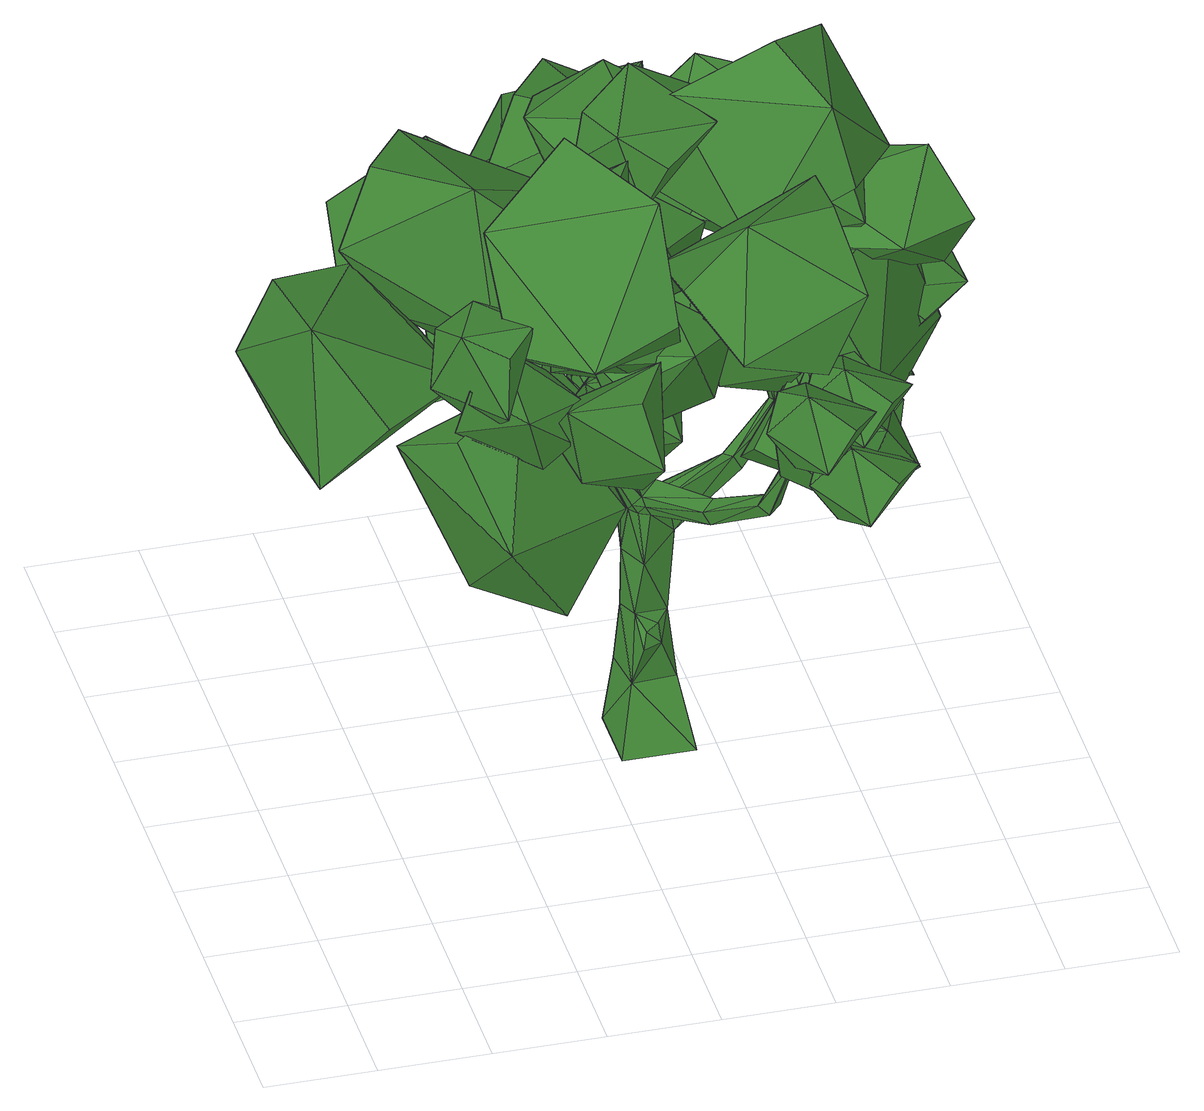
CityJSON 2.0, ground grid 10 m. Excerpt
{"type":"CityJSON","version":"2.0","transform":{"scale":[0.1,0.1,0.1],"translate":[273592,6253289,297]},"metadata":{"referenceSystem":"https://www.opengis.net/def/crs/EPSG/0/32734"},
"CityObjects":{
"tree1":{"type":"SolitaryVegetationObject","attributes":{"height":2.3,"width":0.19,"group":"standard","type":"broadleaf","footprint":[263560.57,6242782.78],"ground_height":16.67},"geometry":[{"type":"MultiSurface","lod":"2","boundaries":[[[0,1,2]],[[3,4,5]],[[0,6,7]],[[8,9,6]],[[9,10,11]],[[3,12,13]],[[2,8,0]],[[14,15,8]],[[15,16,10]],[[17,18,19]],[[2,20,14]],[[20,21,14]],[[22,16,21]],[[23,24,25]],[[7,20,1]],[[22,26,9]],[[9,23,22]],[[11,27,23]],[[28,29,30]],[[25,31,32]],[[33,34,35]],[[5,36,37]],[[38,39,40]],[[34,41,35]],[[28,38,34]],[[31,41,29]],[[39,42,43]],[[41,44,29]],[[29,39,30]],[[41,40,45]],[[46,42,47]],[[40,47,45]],[[39,46,40]],[[44,47,42]],[[48,49,50]],[[11,48,51]],[[11,12,3]],[[10,13,48]],[[52,53,54]],[[51,50,55]],[[12,55,52]],[[12,49,13]],[[56,57,58]],[[52,59,49]],[[49,56,50]],[[55,56,53]],[[60,57,61]],[[53,58,60]],[[53,61,54]],[[54,57,59]],[[62,63,64]],[[19,65,66]],[[67,65,62]],[[17,62,68]],[[10,17,32]],[[10,66,67]],[[16,19,66]],[[32,19,25]],[[64,69,70]],[[68,71,18]],[[18,63,65]],[[68,64,72]],[[70,73,74]],[[72,75,71]],[[63,75,69]],[[64,76,72]],[[73,77,74]],[[76,78,75]],[[75,73,69]],[[76,74,77]],[[79,80,81]],[[22,81,80]],[[9,79,6]],[[20,79,81]],[[82,83,84]],[[33,85,86]],[[33,28,34]],[[87,32,31]],[[33,36,88]],[[86,82,84]],[[27,37,82]],[[89,90,91]],[[82,92,93]],[[84,89,36]],[[37,89,92]],[[94,91,90]],[[89,95,92]],[[83,94,90]],[[93,95,94]],[[86,24,27]],[[86,85,24]],[[85,25,24]],[[5,87,88]],[[5,4,87]],[[4,32,87]],[[0,7,1]],[[0,8,6]],[[8,15,9]],[[9,15,10]],[[13,32,4]],[[4,3,13]],[[2,14,8]],[[14,21,15]],[[15,21,16]],[[17,68,18]],[[2,1,20]],[[20,22,21]],[[22,23,16]],[[25,16,23]],[[23,27,24]],[[7,6,20]],[[22,80,26]],[[9,11,23]],[[11,3,27]],[[28,31,29]],[[25,35,31]],[[35,25,85]],[[85,33,35]],[[37,3,5]],[[5,88,36]],[[38,30,39]],[[34,38,41]],[[28,30,38]],[[31,35,41]],[[39,44,42]],[[41,45,44]],[[29,44,39]],[[41,38,40]],[[46,43,42]],[[40,46,47]],[[39,43,46]],[[44,45,47]],[[48,13,49]],[[11,10,48]],[[11,51,12]],[[10,32,13]],[[52,55,53]],[[51,48,50]],[[12,51,55]],[[12,52,49]],[[56,59,57]],[[52,54,59]],[[49,59,56]],[[55,50,56]],[[60,58,57]],[[53,56,58]],[[53,60,61]],[[54,61,57]],[[62,65,63]],[[19,18,65]],[[67,66,65]],[[17,67,62]],[[10,67,17]],[[10,16,66]],[[16,25,19]],[[32,17,19]],[[64,63,69]],[[68,72,71]],[[18,71,63]],[[68,62,64]],[[70,69,73]],[[72,76,75]],[[63,71,75]],[[64,70,76]],[[73,78,77]],[[76,77,78]],[[75,78,73]],[[76,70,74]],[[79,26,80]],[[22,20,81]],[[9,26,79]],[[20,6,79]],[[82,93,83]],[[33,88,28]],[[28,88,31]],[[88,87,31]],[[33,84,36]],[[84,33,86]],[[86,27,82]],[[27,3,37]],[[89,83,90]],[[82,37,92]],[[84,83,89]],[[37,36,89]],[[94,95,91]],[[89,91,95]],[[83,93,94]],[[93,92,95]],[[96,97,98]],[[99,100,101]],[[102,103,104]],[[96,98,104]],[[105,106,107]],[[108,109,110]],[[111,112,113]],[[105,107,113]],[[114,115,116]],[[117,118,119]],[[120,121,122]],[[114,116,122]],[[123,124,125]],[[126,127,128]],[[129,130,131]],[[123,125,131]],[[132,133,134]],[[135,136,137]],[[138,139,140]],[[132,134,140]],[[141,142,143]],[[144,145,146]],[[147,148,149]],[[141,143,149]],[[150,151,152]],[[153,154,155]],[[156,157,158]],[[150,152,158]],[[159,160,161]],[[162,163,164]],[[165,166,167]],[[159,161,167]],[[168,169,170]],[[171,172,173]],[[174,175,176]],[[168,170,176]],[[177,178,179]],[[180,181,182]],[[183,184,185]],[[177,179,185]],[[186,187,188]],[[189,190,191]],[[192,193,194]],[[186,188,194]],[[195,196,197]],[[198,199,200]],[[201,202,203]],[[195,197,203]],[[204,205,206]],[[207,208,209]],[[210,211,212]],[[204,206,212]],[[213,214,215]],[[216,217,218]],[[219,220,221]],[[213,215,221]],[[222,223,224]],[[225,226,227]],[[228,229,230]],[[222,224,230]],[[231,232,233]],[[234,235,236]],[[237,238,239]],[[231,233,239]],[[240,241,242]],[[243,244,245]],[[246,247,248]],[[240,242,248]],[[249,250,251]],[[252,253,254]],[[255,256,257]],[[249,251,257]],[[258,259,260]],[[261,262,263]],[[264,265,266]],[[258,260,266]],[[267,268,269]],[[270,271,272]],[[273,274,275]],[[267,269,275]],[[276,277,278]],[[279,280,281]],[[282,283,284]],[[276,278,284]],[[285,286,287]],[[288,289,290]],[[291,292,293]],[[285,287,293]],[[294,295,296]],[[297,298,299]],[[300,301,302]],[[294,296,302]],[[303,304,305]],[[306,307,308]],[[309,310,311]],[[303,305,311]],[[312,313,314]],[[315,316,317]],[[318,319,320]],[[312,314,320]],[[321,322,323]],[[324,325,326]],[[327,328,329]],[[321,323,329]],[[330,331,332]],[[333,334,335]],[[336,337,338]],[[330,332,338]],[[339,340,341]],[[342,343,344]],[[345,346,347]],[[339,341,347]],[[348,349,350]],[[351,352,353]],[[354,355,356]],[[348,350,356]],[[357,358,359]],[[360,361,362]],[[363,364,365]],[[357,359,365]],[[366,367,368]],[[369,370,371]],[[372,373,374]],[[366,368,374]],[[375,376,377]],[[378,379,380]],[[381,382,383]],[[375,377,383]],[[384,385,386]],[[387,388,389]],[[390,391,392]],[[384,386,392]],[[393,394,395]],[[396,397,398]],[[399,400,401]],[[393,395,401]],[[402,403,404]],[[405,406,407]],[[408,409,410]],[[402,404,410]],[[411,412,413]],[[414,415,416]],[[417,418,419]],[[411,413,419]],[[419,416,417]],[[419,413,416]],[[413,414,416]],[[419,412,411]],[[419,418,412]],[[418,420,412]],[[416,418,417]],[[416,415,418]],[[415,420,418]],[[413,415,414]],[[413,412,415]],[[412,420,415]],[[410,407,408]],[[410,404,407]],[[404,405,407]],[[410,403,402]],[[410,409,403]],[[409,421,403]],[[407,409,408]],[[407,406,409]],[[406,421,409]],[[404,406,405]],[[404,403,406]],[[403,421,406]],[[401,398,399]],[[401,395,398]],[[395,396,398]],[[401,394,393]],[[401,400,394]],[[400,422,394]],[[398,400,399]],[[398,397,400]],[[397,422,400]],[[395,397,396]],[[395,394,397]],[[394,422,397]],[[392,389,390]],[[392,386,389]],[[386,387,389]],[[392,385,384]],[[392,391,385]],[[391,423,385]],[[389,391,390]],[[389,388,391]],[[388,423,391]],[[386,388,387]],[[386,385,388]],[[385,423,388]],[[383,380,381]],[[383,377,380]],[[377,378,380]],[[383,376,375]],[[383,382,376]],[[382,424,376]],[[380,382,381]],[[380,379,382]],[[379,424,382]],[[377,379,378]],[[377,376,379]],[[376,424,379]],[[374,371,372]],[[374,368,371]],[[368,369,371]],[[374,367,366]],[[374,373,367]],[[373,425,367]],[[371,373,372]],[[371,370,373]],[[370,425,373]],[[368,370,369]],[[368,367,370]],[[367,425,370]],[[365,362,363]],[[365,359,362]],[[359,360,362]],[[365,358,357]],[[365,364,358]],[[364,426,358]],[[362,364,363]],[[362,361,364]],[[361,426,364]],[[359,361,360]],[[359,358,361]],[[358,426,361]],[[356,353,354]],[[356,350,353]],[[350,351,353]],[[356,349,348]],[[356,355,349]],[[355,427,349]],[[353,355,354]],[[353,352,355]],[[352,427,355]],[[350,352,351]],[[350,349,352]],[[349,427,352]],[[347,344,345]],[[347,341,344]],[[341,342,344]],[[347,340,339]],[[347,346,340]],[[346,428,340]],[[344,346,345]],[[344,343,346]],[[343,428,346]],[[341,343,342]],[[341,340,343]],[[340,428,343]],[[338,335,336]],[[338,332,335]],[[332,333,335]],[[338,331,330]],[[338,337,331]],[[337,429,331]],[[335,337,336]],[[335,334,337]],[[334,429,337]],[[332,334,333]],[[332,331,334]],[[331,429,334]],[[329,326,327]],[[329,323,326]],[[323,324,326]],[[329,322,321]],[[329,328,322]],[[328,430,322]],[[326,328,327]],[[326,325,328]],[[325,430,328]],[[323,325,324]],[[323,322,325]],[[322,430,325]],[[320,317,318]],[[320,314,317]],[[314,315,317]],[[320,313,312]],[[320,319,313]],[[319,431,313]],[[317,319,318]],[[317,316,319]],[[316,431,319]],[[314,316,315]],[[314,313,316]],[[313,431,316]],[[311,308,309]],[[311,305,308]],[[305,306,308]],[[311,304,303]],[[311,310,304]],[[310,432,304]],[[308,310,309]],[[308,307,310]],[[307,432,310]],[[305,307,306]],[[305,304,307]],[[304,432,307]],[[302,299,300]],[[302,296,299]],[[296,297,299]],[[302,295,294]],[[302,301,295]],[[301,433,295]],[[299,301,300]],[[299,298,301]],[[298,433,301]],[[296,298,297]],[[296,295,298]],[[295,433,298]],[[293,290,291]],[[293,287,290]],[[287,288,290]],[[293,286,285]],[[293,292,286]],[[292,434,286]],[[290,292,291]],[[290,289,292]],[[289,434,292]],[[287,289,288]],[[287,286,289]],[[286,434,289]],[[284,281,282]],[[284,278,281]],[[278,279,281]],[[284,277,276]],[[284,283,277]],[[283,435,277]],[[281,283,282]],[[281,280,283]],[[280,435,283]],[[278,280,279]],[[278,277,280]],[[277,435,280]],[[275,272,273]],[[275,269,272]],[[269,270,272]],[[275,268,267]],[[275,274,268]],[[274,436,268]],[[272,274,273]],[[272,271,274]],[[271,436,274]],[[269,271,270]],[[269,268,271]],[[268,436,271]],[[266,263,264]],[[266,260,263]],[[260,261,263]],[[266,259,258]],[[266,265,259]],[[265,437,259]],[[263,265,264]],[[263,262,265]],[[262,437,265]],[[260,262,261]],[[260,259,262]],[[259,437,262]],[[257,254,255]],[[257,251,254]],[[251,252,254]],[[257,250,249]],[[257,256,250]],[[256,438,250]],[[254,256,255]],[[254,253,256]],[[253,438,256]],[[251,253,252]],[[251,250,253]],[[250,438,253]],[[248,245,246]],[[248,242,245]],[[242,243,245]],[[248,241,240]],[[248,247,241]],[[247,439,241]],[[245,247,246]],[[245,244,247]],[[244,439,247]],[[242,244,243]],[[242,241,244]],[[241,439,244]],[[239,236,237]],[[239,233,236]],[[233,234,236]],[[239,232,231]],[[239,238,232]],[[238,440,232]],[[236,238,237]],[[236,235,238]],[[235,440,238]],[[233,235,234]],[[233,232,235]],[[232,440,235]],[[230,227,228]],[[230,224,227]],[[224,225,227]],[[230,223,222]],[[230,229,223]],[[229,441,223]],[[227,229,228]],[[227,226,229]],[[226,441,229]],[[224,226,225]],[[224,223,226]],[[223,441,226]],[[221,218,219]],[[221,215,218]],[[215,216,218]],[[221,214,213]],[[221,220,214]],[[220,442,214]],[[218,220,219]],[[218,217,220]],[[217,442,220]],[[215,217,216]],[[215,214,217]],[[214,442,217]],[[212,209,210]],[[212,206,209]],[[206,207,209]],[[212,205,204]],[[212,211,205]],[[211,443,205]],[[209,211,210]],[[209,208,211]],[[208,443,211]],[[206,208,207]],[[206,205,208]],[[205,443,208]],[[203,200,201]],[[203,197,200]],[[197,198,200]],[[203,196,195]],[[203,202,196]],[[202,444,196]],[[200,202,201]],[[200,199,202]],[[199,444,202]],[[197,199,198]],[[197,196,199]],[[196,444,199]],[[194,191,192]],[[194,188,191]],[[188,189,191]],[[194,187,186]],[[194,193,187]],[[193,445,187]],[[191,193,192]],[[191,190,193]],[[190,445,193]],[[188,190,189]],[[188,187,190]],[[187,445,190]],[[185,182,183]],[[185,179,182]],[[179,180,182]],[[185,178,177]],[[185,184,178]],[[184,446,178]],[[182,184,183]],[[182,181,184]],[[181,446,184]],[[179,181,180]],[[179,178,181]],[[178,446,181]],[[176,173,174]],[[176,170,173]],[[170,171,173]],[[176,169,168]],[[176,175,169]],[[175,447,169]],[[173,175,174]],[[173,172,175]],[[172,447,175]],[[170,172,171]],[[170,169,172]],[[169,447,172]],[[167,164,165]],[[167,161,164]],[[161,162,164]],[[167,160,159]],[[167,166,160]],[[166,448,160]],[[164,166,165]],[[164,163,166]],[[163,448,166]],[[161,163,162]],[[161,160,163]],[[160,448,163]],[[158,155,156]],[[158,152,155]],[[152,153,155]],[[158,151,150]],[[158,157,151]],[[157,449,151]],[[155,157,156]],[[155,154,157]],[[154,449,157]],[[152,154,153]],[[152,151,154]],[[151,449,154]],[[149,146,147]],[[149,143,146]],[[143,144,146]],[[149,142,141]],[[149,148,142]],[[148,450,142]],[[146,148,147]],[[146,145,148]],[[145,450,148]],[[143,145,144]],[[143,142,145]],[[142,450,145]],[[140,137,138]],[[140,134,137]],[[134,135,137]],[[140,133,132]],[[140,139,133]],[[139,451,133]],[[137,139,138]],[[137,136,139]],[[136,451,139]],[[134,136,135]],[[134,133,136]],[[133,451,136]],[[131,128,129]],[[131,125,128]],[[125,126,128]],[[131,124,123]],[[131,130,124]],[[130,452,124]],[[128,130,129]],[[128,127,130]],[[127,452,130]],[[125,127,126]],[[125,124,127]],[[124,452,127]],[[122,119,120]],[[122,116,119]],[[116,117,119]],[[122,115,114]],[[122,121,115]],[[121,453,115]],[[119,121,120]],[[119,118,121]],[[118,453,121]],[[116,118,117]],[[116,115,118]],[[115,453,118]],[[113,110,111]],[[113,107,110]],[[107,108,110]],[[113,106,105]],[[113,112,106]],[[112,454,106]],[[110,112,111]],[[110,109,112]],[[109,454,112]],[[107,109,108]],[[107,106,109]],[[106,454,109]],[[104,101,102]],[[104,98,101]],[[98,99,101]],[[104,97,96]],[[104,103,97]],[[103,455,97]],[[101,103,102]],[[101,100,103]],[[100,455,103]],[[98,100,99]],[[98,97,100]],[[97,455,100]]]}]}
},
"vertices":[
[381,360,6],[316,294,6],[316,360,6],[364,324,249],[359,336,249],[359,324,260],[371,322,66],[381,294,6],[366,367,65],[367,338,124],[356,348,212],[369,323,214],[428,352,260],[422,364,256],[326,362,65],[359,363,125],[329,349,185],[346,383,239],[328,433,280],[335,377,236],[331,319,66],[330,355,125],[336,328,131],[342,320,185],[336,317,241],[330,328,239],[355,322,122],[345,309,243],[318,326,326],[253,337,406],[256,326,413],[309,339,321],[349,344,245],[337,309,263],[307,315,319],[298,329,314],[389,269,279],[398,269,264],[252,317,403],[149,326,391],[147,319,382],[249,328,396],[93,330,423],[94,327,425],[147,335,384],[145,328,376],[92,324,422],[91,328,420],[431,366,243],[463,365,306],[475,367,302],[436,354,245],[465,356,309],[460,345,366],[448,343,370],[477,357,304],[458,353,365],[505,357,411],[508,357,409],[447,352,368],[509,355,410],[506,354,412],[348,445,261],[322,485,267],[340,487,267],[324,441,260],[334,386,212],[349,386,222],[342,435,282],[327,519,248],[343,521,248],[324,489,282],[335,491,283],[325,568,273],[333,569,274],[329,524,262],[339,525,262],[331,566,281],[326,565,280],[356,314,107],[342,312,121],[338,305,108],[384,258,260],[412,208,308],[377,258,274],[331,317,250],[340,308,253],[353,334,258],[353,323,269],[422,219,311],[430,185,367],[434,190,368],[433,214,302],[421,203,300],[435,181,365],[440,186,366],[590,383,448],[556,311,519],[607,344,378],[556,295,336],[521,219,403],[497,350,327],[458,390,386],[419,318,455],[525,423,419],[159,376,423],[171,270,438],[109,387,360],[34,355,350],[41,249,362],[3,386,419],[32,375,495],[39,270,512],[107,403,480],[246,210,448],[280,143,372],[189,258,415],[121,234,377],[150,168,298],[92,189,438],[129,127,476],[158,56,401],[196,169,498],[462,146,648],[472,246,611],[383,129,652],[328,134,592],[333,234,553],[368,85,540],[444,94,513],[454,192,471],[479,95,587],[312,89,588],[307,136,684],[235,74,563],[175,129,557],[165,178,651],[214,179,507],[287,215,519],[281,268,612],[328,146,532],[462,244,347],[397,207,362],[487,258,398],[500,222,442],[437,184,460],[534,187,410],[519,158,362],[456,117,378],[502,205,332],[531,380,542],[596,343,557],[531,394,486],[539,358,441],[604,320,451],[495,322,454],[487,293,504],[551,253,517],[489,340,538],[184,366,423],[106,438,438],[229,391,360],[265,463,350],[190,539,362],[308,460,419],[280,450,495],[205,525,512],[241,380,480],[250,585,423],[310,673,438],[281,544,360],[358,519,350],[422,604,362],[361,476,419],[347,502,495],[410,587,512],[272,530,480],[475,365,471],[377,404,485],[508,404,407],[516,484,397],[419,528,409],[558,497,466],[535,477,542],[439,521,559],[524,398,527],[368,546,510],[441,470,524],[321,525,446],[281,455,437],[351,374,448],[238,460,506],[267,469,581],[336,389,599],[310,536,566],[226,484,502],[300,407,517],[180,462,439],[140,392,429],[210,312,441],[96,398,498],[125,406,574],[195,327,591],[168,474,559],[460,335,692],[372,353,640],[494,271,660],[511,259,583],[425,275,528],[557,323,576],[537,398,591],[451,419,535],[514,386,666],[306,646,370],[218,613,327],[340,584,407],[358,514,375],[271,476,331],[403,543,317],[383,596,262],[297,561,214],[361,652,313],[295,347,640],[346,389,653],[287,347,589],[321,338,552],[373,380,562],[335,292,569],[353,280,616],[406,320,628],[313,299,642],[353,331,460],[404,374,473],[345,332,410],[380,323,373],[432,364,382],[393,276,390],[412,264,436],[465,304,448],[372,284,462],[254,431,456],[305,473,469],[246,431,406],[280,422,369],[333,464,378],[294,375,386],[312,364,432],[366,403,444],[272,383,459],[242,476,364],[301,490,395],[222,520,348],[245,555,318],[304,572,346],[255,522,279],[282,478,282],[342,492,309],[253,457,318],[276,348,599],[339,347,624],[256,393,610],[276,439,598],[338,442,623],[279,431,548],[304,393,524],[368,394,546],[280,355,548],[276,139,495],[339,138,520],[256,185,506],[276,231,494],[338,233,519],[279,223,444],[304,185,421],[368,185,442],[280,146,445],[276,233,543],[339,232,568],[256,279,554],[276,325,542],[338,328,567],[279,317,492],[304,279,468],[368,279,491],[280,241,493],[209,126,472],[213,81,522],[244,162,480],[295,155,488],[302,112,539],[303,129,444],[280,87,428],[287,40,477],[232,105,431],[446,363,526],[450,318,577],[482,399,535],[532,392,543],[539,349,594],[540,367,499],[517,324,483],[524,278,532],[469,342,486],[227,304,556],[231,260,607],[262,340,565],[313,333,572],[320,290,623],[321,308,529],[298,265,513],[305,219,562],[250,284,515],[268,293,379],[272,249,430],[303,330,388],[354,323,396],[361,279,447],[362,297,352],[339,254,336],[346,208,385],[291,273,338],[359,241,469],[363,196,519],[394,277,477],[444,270,485],[452,227,536],[453,245,441],[430,202,426],[436,156,474],[382,220,428],[234,456,374],[238,412,424],[270,493,382],[320,486,390],[327,442,441],[328,460,346],[305,417,330],[312,371,379],[257,436,333],[462,197,436],[520,171,414],[425,184,402],[413,137,386],[469,109,362],[404,117,433],[437,116,472],[494,87,452],[445,167,474],[443,139,494],[459,97,514],[473,160,484],[502,149,462],[521,107,481],[481,139,432],[452,115,431],[469,71,449],[431,131,458],[443,116,427],[459,74,448],[473,137,418],[502,126,396],[521,84,415],[481,116,366],[452,92,365],[469,48,383],[431,108,392],[394,72,519],[410,30,539],[424,93,509],[453,82,487],[472,40,506],[432,72,457],[403,47,456],[420,4,474],[382,64,483],[317,153,508],[267,132,528],[307,178,472],[278,212,469],[227,192,488],[297,236,502],[304,223,544],[253,204,566],[329,188,534],[222,98,478],[180,82,516],[201,117,443],[172,150,443],[129,136,480],[198,179,465],[218,174,504],[176,160,543],[240,136,494],[584,307,403],[630,342,411],[552,319,432],[535,360,438],[580,396,448],[522,366,396],[548,364,359],[593,400,367],[562,323,366],[541,283,385],[575,310,346],[536,310,420],[522,352,419],[555,382,381],[483,344,399],[477,323,360],[508,351,320],[499,286,371],[166,94,577],[163,87,519],[196,126,585],[196,167,569],[194,164,511],[156,178,583],[117,157,575],[112,153,517],[130,117,590],[154,132,482],[565,364,326],[627,400,414],[137,117,534],[219,164,539],[444,0,518],[493,44,426],[493,67,493],[527,106,396],[296,383,443],[420,167,539],[329,220,449],[289,230,626],[508,289,596],[271,52,541],[385,280,556],[385,186,508],[385,395,612],[349,527,366],[364,470,437],[464,371,441],[405,387,621],[212,530,265],[366,360,537],[276,303,524],[417,366,532],[356,509,493],[416,671,446],[123,544,446],[621,283,516],[393,147,410],[247,223,704],[424,281,522],[213,83,313],[89,202,446],[477,241,498]
]}
